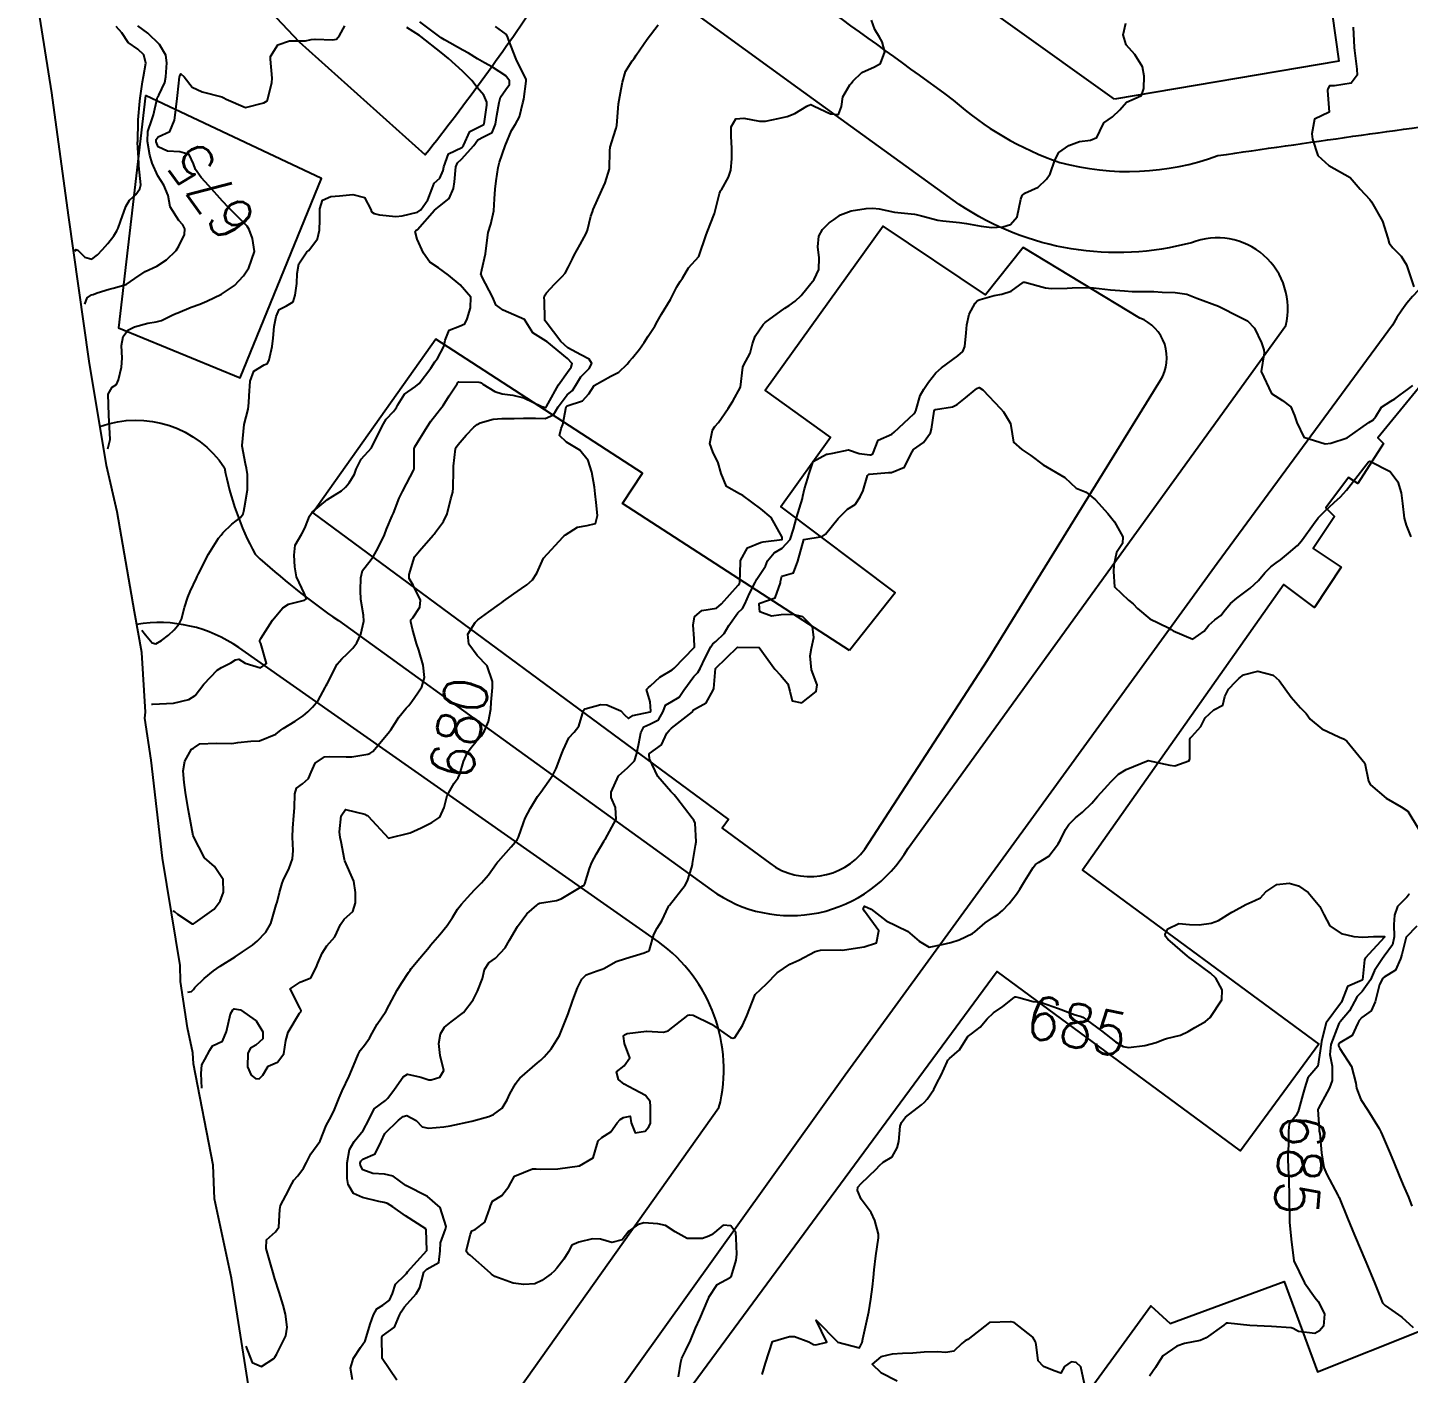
# Model space of a CAD drawing. Header units: metres. Extents: x 292545 to 299085, y 7450245 to 7463078.
# Drawn here: x 295937.5 to 296064.9, y 7456182.6 to 7456306.8 of the extents above; entities that cross this region are included whole.
import ezdxf
from ezdxf.enums import TextEntityAlignment as Align

# ---------------------------------------------------------------- set-up
doc = ezdxf.new("R2010")
doc.units = ezdxf.units.M
for name, color, linetype in [('Area', 45, 'Continuous'), ('Cotas', 45, 'Continuous'), ('Curvas de Nivel 1m', 11, 'Continuous'), ('Curvas de Nivel 5m', 15, 'Continuous'), ('Edificações', 30, 'Continuous'), ('Vias Primárias', 230, 'Continuous')]:
    doc.layers.add(name, color=color, linetype=linetype)
doc.styles.add('Style-STANDARD', font='STANDARD.shx')

msp = doc.modelspace()

# ---------------------------------------------------------------- linework, layer by layer
at = {"layer": 'Area'}
msp.add_polyline3d([(295959.42, 7456171.68, 688.12), (295956.31, 7456191.38, 687.31), (295954.77, 7456198.7, 684.44), (295954.63, 7456201.81, 683.62), (295952.83, 7456211.16, 681.94), (295952.75, 7456212.17, 680.17), (295952.25, 7456214.46, 680.03), (295951.63, 7456218.75, 684.61), (295951.58, 7456220.22, 684.76), (295949.95, 7456230.14, 685.04), (295948.9, 7456239.16, 681.64), (295948.33, 7456243.03, 681.45), (295948.38, 7456243.6, 681.27), (295948.04, 7456249.09, 676.32), (295947.36, 7456252.86, 675.98), (295945.77, 7456262.07, 675.41), (295944.79, 7456266.35, 675.21), (295943.19, 7456275.98, 675.19), (295941.28, 7456289.44, 672.71), (295939.74, 7456300.73, 672.51), (295937.51, 7456314.91, 675.14)], dxfattribs=at)
at = {"layer": 'Curvas de Nivel 1m', "flags": 128}
for points, elevation in [([(295941.89, 7456286.09), (295941.96, 7456286.27), (295942.15, 7456286.21), (295942.8, 7456285.58), (295943.44, 7456285.4), (295943.95, 7456285.79), (295944.43, 7456286.28), (295944.9, 7456286.83), (295945.46, 7456287.53), (295945.75, 7456287.99), (295945.87, 7456288.26), (295946.09, 7456288.87), (295946.57, 7456290.25), (295946.92, 7456290.83), (295947.51, 7456291.35), (295947.88, 7456291.87), (295947.95, 7456292.24), (295947.78, 7456294), (295947.76, 7456294.24), (295947.66, 7456296.14), (295947.67, 7456296.24), (295947.71, 7456298.12), (295947.72, 7456298.24), (295947.88, 7456299.97), (295947.9, 7456300.24), (295948.12, 7456301.75), (295948.22, 7456302.23), (295948.41, 7456303.47), (295948.24, 7456304.23), (295947.67, 7456304.77), (295946.8, 7456305.38), (295946.22, 7456306.26), (295945.69, 7456306.84)], 673), ([(295942.8, 7456281.25), (295943.01, 7456281.83), (295943.4, 7456282.09), (295943.55, 7456282.14), (295943.94, 7456282.28), (295945.05, 7456282.63), (295945.41, 7456282.71), (295946.61, 7456283.06), (295947.42, 7456283.59), (295948.37, 7456284.24), (295949.43, 7456284.75), (295950.33, 7456285.32), (295951.21, 7456286.2), (295951.31, 7456286.34), (295951.45, 7456286.6), (295951.99, 7456287.66), (295952.03, 7456288.19), (295951.84, 7456288.55), (295951.48, 7456288.95), (295950.67, 7456290.21), (295950.47, 7456291.25), (295950.09, 7456292.21), (295949.53, 7456293.07), (295948.99, 7456294.23), (295948.8, 7456294.98), (295948.58, 7456296.23), (295948.62, 7456297.18), (295948.98, 7456298.23), (295949.13, 7456298.69), (295949.48, 7456300.22), (295949.51, 7456300.32), (295949.62, 7456300.52), (295950.17, 7456301.68), (295950.27, 7456302.21), (295950.37, 7456303.5), (295950.28, 7456304.21), (295949.67, 7456305.2), (295948.62, 7456306.23), (295947.69, 7456306.9)], 674), ([(295948.05, 7456251.15), (295948.4, 7456250.73), (295949.02, 7456249.99), (295949.34, 7456249.9), (295949.87, 7456250.21), (295950.52, 7456250.71), (295951.03, 7456251.18), (295951.5, 7456251.73), (295951.72, 7456252.19), (295951.98, 7456253.26), (295952.29, 7456254.19), (295952.52, 7456254.74), (295953.09, 7456255.96), (295953.16, 7456256.11), (295953.19, 7456256.18), (295953.28, 7456256.36), (295954.2, 7456258.16), (295955.14, 7456259.65), (295955.36, 7456259.93), (295955.54, 7456260.15), (295956.34, 7456260.95), (295957.15, 7456261.55), (295957.41, 7456261.88), (295957.47, 7456262.13), (295957.53, 7456262.49), (295957.79, 7456264.12), (295957.81, 7456265.51), (295957.71, 7456266.12), (295957.62, 7456266.52), (295957.31, 7456268.13), (295957.31, 7456268.2), (295957.5, 7456270.13), (295957.85, 7456271.55), (295957.92, 7456272.12), (295957.95, 7456272.78), (295958.06, 7456274.12), (295958.37, 7456275.07), (295959.33, 7456275.63), (295959.65, 7456275.77), (295959.81, 7456276.1), (295960.09, 7456277.34), (295960.18, 7456278.09), (295960.27, 7456279.18), (295960.44, 7456280.09), (295960.73, 7456280.74), (295961.39, 7456281.07), (295962.01, 7456281.46), (295962.21, 7456282.07), (295962.34, 7456283.15), (295962.39, 7456284.07), (295962.53, 7456284.97), (295963.29, 7456286.06), (295963.37, 7456286.14), (295963.45, 7456286.2), (295964.26, 7456287.25), (295964.44, 7456288.05), (295964.46, 7456289.02), (295964.46, 7456290.04), (295964.71, 7456290.83), (295965.5, 7456291.18), (295966.29, 7456291.24), (295967.51, 7456291.34), (295968.59, 7456291.08), (295969.17, 7456289.98), (295969.25, 7456289.75), (295969.49, 7456289.59), (295969.98, 7456289.49), (295971.49, 7456289.31), (295972.06, 7456289.38), (295973.49, 7456289.71), (295973.8, 7456289.94), (295974.45, 7456290.87), (295974.83, 7456291.92), (295975.03, 7456292.41), (295975.53, 7456292.87), (295975.86, 7456293.58), (295975.91, 7456293.91), (295976.36, 7456295.1), (295977.56, 7456295.69), (295977.74, 7456295.89), (295978.31, 7456297.16), (295979.59, 7456297.81), (295979.62, 7456297.83), (295979.64, 7456297.86), (295979.87, 7456299.6), (295979.87, 7456299.86), (295979.62, 7456300.51), (295978.99, 7456301.24), (295978.5, 7456301.88), (295977.65, 7456302.74), (295976.34, 7456303.9), (295975.67, 7456304.47), (295973.8, 7456305.93), (295973.68, 7456306.01), (295972.49, 7456306.75)], 676), ([(295948.95, 7456244.32), (295949.05, 7456244.32), (295950.96, 7456244.44), (295952.4, 7456244.75), (295952.96, 7456245.14), (295953.77, 7456246.17), (295954.99, 7456247.46), (295955.41, 7456247.72), (295956.26, 7456248.14), (295956.7, 7456248.43), (295957, 7456248.47), (295957.57, 7456248.12), (295958.99, 7456247.69), (295959.54, 7456248.1), (295959.02, 7456249.94), (295958.93, 7456250.11), (295958.93, 7456250.21), (295959.03, 7456250.38), (295960.12, 7456252.09), (295961.05, 7456253.22), (295961.58, 7456253.55), (295963.06, 7456253.94), (295963.25, 7456254.06), (295963.07, 7456254.52), (295962.33, 7456256.07), (295962.18, 7456256.99), (295962.1, 7456258.07), (295962.19, 7456259), (295962.82, 7456260.06), (295962.95, 7456260.25), (295963.14, 7456260.72), (295963.52, 7456261.69), (295963.76, 7456262.05), (295965.17, 7456263.22), (295965.68, 7456263.52), (295966.47, 7456264.02), (295966.84, 7456264.36), (295967.19, 7456264.75), (295967.66, 7456265.55), (295967.84, 7456266), (295968.28, 7456266.94), (295969.23, 7456267.99), (295970.23, 7456269.98), (295970.59, 7456270.64), (295971.27, 7456271.34), (295971.55, 7456271.69), (295971.68, 7456271.96), (295972.3, 7456272.94), (295973.3, 7456273.63), (295973.64, 7456273.93), (295974.73, 7456275.34), (295975.09, 7456275.91), (295975.18, 7456276.05), (295975.33, 7456276.23), (295975.92, 7456277.33), (295976.05, 7456277.9), (295976.42, 7456278.84), (295977.37, 7456279.22), (295977.85, 7456279.41), (295978.07, 7456279.88), (295978.36, 7456280.91), (295978.4, 7456281.88), (295977.41, 7456283.03), (295976.34, 7456283.9), (295975.43, 7456284.58), (295974.63, 7456285.12), (295974.05, 7456285.93), (295973.46, 7456287.24), (295973.27, 7456287.94), (295973.37, 7456288.05), (295973.47, 7456288.14), (295975.06, 7456289.92), (295975.5, 7456290.29), (295976.42, 7456290.99), (295976.8, 7456291.9), (295976.89, 7456292.52), (295977.02, 7456293.9), (295977.16, 7456294.28), (295977.55, 7456294.62), (295978.67, 7456295.87), (295979.05, 7456296.39), (295979.57, 7456296.66), (295980.37, 7456297.06), (295980.68, 7456297.85), (295980.81, 7456298.64), (295981.03, 7456299.85), (295981.13, 7456300.34), (295981.62, 7456301.03), (295981.97, 7456301.5), (295981.97, 7456301.84), (295981.64, 7456302.31), (295980.41, 7456303.09), (295979.66, 7456303.49), (295979.03, 7456303.87), (295978.19, 7456304.4), (295977.67, 7456304.68), (295975.97, 7456305.61), (295975.68, 7456305.82), (295975.56, 7456305.91), (295973.7, 7456307.29)], 677), ([(295950.9, 7456225.3), (295950.95, 7456225.28), (295951.06, 7456225.19), (295951.33, 7456224.96), (295952.71, 7456224.06), (295952.83, 7456224.06), (295953.01, 7456224.18), (295954.73, 7456225.41), (295955.29, 7456226.15), (295955.6, 7456227), (295955.55, 7456228.15), (295954.77, 7456229.35), (295953.84, 7456230.17), (295952.8, 7456232.18), (295952.43, 7456234.18), (295952.34, 7456234.69), (295952.08, 7456236.19), (295951.95, 7456237.1), (295951.87, 7456238.19), (295952.01, 7456239.06), (295952.62, 7456240.18), (295952.81, 7456240.27), (295952.9, 7456240.32), (295953.39, 7456240.66), (295954.91, 7456240.74), (295956.35, 7456240.69), (295956.91, 7456240.8), (295958.11, 7456240.92), (295958.91, 7456240.96), (295960.41, 7456241.58), (295960.92, 7456241.97), (295960.99, 7456242.02), (295961.09, 7456242.08), (295962.21, 7456242.78), (295962.93, 7456243.25), (295963.37, 7456243.63), (295963.8, 7456244.05), (295964.32, 7456244.68), (295964.97, 7456245.87), (295965.02, 7456245.99), (295965.05, 7456246.04), (295965.14, 7456246.2), (295966.08, 7456248.02), (295966.5, 7456248.52), (295967.01, 7456248.97), (295967.52, 7456249.5), (295967.89, 7456250), (295968.25, 7456250.78), (295968.54, 7456252), (295968.51, 7456252.53), (295968.27, 7456254), (295968.24, 7456254.83), (295968.26, 7456256), (295968.42, 7456256.68), (295969.11, 7456257.57), (295969.43, 7456257.99), (295969.83, 7456258.69), (295970.43, 7456259.97), (295970.64, 7456260.47), (295971.16, 7456261.71), (295971.23, 7456261.89), (295971.26, 7456261.96), (295971.8, 7456263.33), (295972.09, 7456263.95), (295972.48, 7456264.67), (295973.16, 7456265.94), (295973.17, 7456265.98), (295973.17, 7456267.94), (295973.19, 7456267.99), (295973.23, 7456268.06), (295974.38, 7456269.92), (295974.73, 7456270.45), (295975.27, 7456271.15), (295975.61, 7456271.57), (295975.84, 7456271.9), (295976.41, 7456272.78), (295977.13, 7456273.89), (295977.2, 7456274), (295977.3, 7456274.07), (295979.15, 7456274.03), (295979.3, 7456274.01), (295979.4, 7456273.97), (295979.52, 7456273.87), (295980.61, 7456273.17), (295981.29, 7456272.97), (295982.27, 7456272.85), (295983.29, 7456272.6), (295984.96, 7456271.8), (295985.28, 7456271.71), (295985.35, 7456271.73), (295985.4, 7456271.8), (295985.55, 7456272.06), (295986.48, 7456273.78), (295987.31, 7456274.97), (295987.66, 7456275.42), (295987.74, 7456275.77), (295987.33, 7456276.21), (295985.42, 7456277.79), (295985.35, 7456277.83), (295984.14, 7456278.59), (295983.37, 7456279.82), (295981.38, 7456280.68), (295980.71, 7456281.18), (295980.43, 7456281.85), (295979.42, 7456283.8), (295979.38, 7456283.87), (295979.34, 7456283.96), (295979.43, 7456284.39), (295979.76, 7456285.87), (295979.93, 7456287.4), (295980.01, 7456287.86), (295980.24, 7456288.62), (295980.53, 7456289.85), (295980.59, 7456290.94), (295980.64, 7456291.85), (295980.74, 7456292.63), (295980.94, 7456293.85), (295981.06, 7456294.33), (295981.56, 7456295.84), (295982.16, 7456297.25), (295982.52, 7456297.83), (295982.9, 7456298.52), (295983.21, 7456299.82), (295983.28, 7456300.16), (295983.52, 7456301.82), (295983.5, 7456301.96), (295982.6, 7456303.83), (295981.87, 7456305.65), (295981.81, 7456305.84), (295981.69, 7456306.11), (295980.69, 7456306.85)], 678), ([(295952.31, 7456217.76), (295952.64, 7456217.83), (295952.81, 7456218.01), (295952.95, 7456218.18), (295953.79, 7456219.03), (295954.66, 7456219.73), (295955.28, 7456220.15), (295956.67, 7456221.03), (295957.33, 7456221.47), (295958.25, 7456222.11), (295958.5, 7456222.3), (295958.69, 7456222.47), (295959.49, 7456223.31), (295959.94, 7456224.09), (295960.46, 7456225.81), (295960.53, 7456226.08), (295960.74, 7456226.96), (295961, 7456227.83), (295961.1, 7456228.08), (295961.63, 7456229.21), (295961.94, 7456230.07), (295962.02, 7456230.84), (295961.96, 7456232.07), (295961.98, 7456232.9), (295962.07, 7456234.07), (295962.14, 7456234.77), (295962.17, 7456236.07), (295962.33, 7456236.59), (295962.86, 7456236.98), (295963.43, 7456237.49), (295963.68, 7456238.05), (295964.03, 7456238.9), (295964.89, 7456239.46), (295965.41, 7456239.52), (295966.89, 7456239.47), (295967.43, 7456239.47), (295968.9, 7456239.72), (295969.1, 7456239.78), (295969.35, 7456239.98), (295970.92, 7456241.83), (295970.98, 7456241.9), (295971.01, 7456241.96), (295971.76, 7456243.13), (295972.43, 7456243.95), (295972.67, 7456244.22), (295972.95, 7456244.59), (295973.52, 7456245.38), (295973.89, 7456245.93), (295974.13, 7456246.78), (295974.02, 7456247.93), (295973.61, 7456249.33), (295973.4, 7456249.94), (295973.03, 7456251.26), (295972.87, 7456251.94), (295972.88, 7456252.11), (295973.05, 7456252.3), (295973.71, 7456253.28), (295973.75, 7456253.93), (295973.08, 7456255.32), (295972.71, 7456255.94), (295972.73, 7456256.31), (295973.11, 7456257.63), (295973.22, 7456257.94), (295973.68, 7456258.49), (295974.94, 7456259.92), (295975.02, 7456260.03), (295975.14, 7456260.2), (295975.88, 7456261.18), (295976.21, 7456261.9), (295976.57, 7456263.29), (295976.73, 7456263.89), (295976.78, 7456264.3), (295976.81, 7456265.89), (295976.82, 7456266.28), (295977, 7456267.89), (295977.07, 7456268.06), (295977.24, 7456268.28), (295977.99, 7456269.14), (295978.68, 7456269.88), (295978.99, 7456270.14), (295979.26, 7456270.29), (295980.48, 7456270.63), (295981.27, 7456270.69), (295982.4, 7456270.69), (295983.27, 7456270.71), (295984.36, 7456270.71), (295985.27, 7456270.69), (295986.02, 7456271.04), (295986.46, 7456271.78), (295987.29, 7456272.87), (295987.79, 7456273.28), (295988.09, 7456273.76), (295988.54, 7456274.52), (295989.32, 7456275.31), (295989.56, 7456275.75), (295989.33, 7456276.17), (295988.55, 7456276.55), (295987.34, 7456277.21), (295986.72, 7456277.78), (295985.37, 7456279.57), (295985.27, 7456279.69), (295985.23, 7456279.79), (295985.2, 7456281.6), (295985.17, 7456281.79), (295985.2, 7456281.99), (295985.4, 7456282.29), (295986.12, 7456283.07), (295986.84, 7456283.78), (295987.1, 7456284.1), (295987.43, 7456284.69), (295987.78, 7456285.43), (295987.94, 7456285.77), (295988.48, 7456286.74), (295989.05, 7456287.75), (295989.17, 7456288.06), (295989.49, 7456289.34), (295989.62, 7456289.75), (295989.7, 7456289.96), (295990.5, 7456291.74), (295990.81, 7456292.44), (295991.19, 7456293.73), (295991.23, 7456295.39), (295991.25, 7456295.72), (295991.57, 7456296.72), (295991.82, 7456297.47), (295991.87, 7456297.72), (295992, 7456299.32), (295992.02, 7456299.72), (295992.26, 7456301.08), (295992.41, 7456301.71), (295992.66, 7456302.7), (295993.28, 7456303.7), (295993.46, 7456303.91), (295993.67, 7456304.2), (295994.66, 7456305.69), (295995.7, 7456307.02)], 679), ([(295957.65, 7456185.09), (295958.23, 7456183.61), (295959.08, 7456183.24), (295960.23, 7456183.98), (295960.33, 7456184.09), (295960.49, 7456184.34), (295961.34, 7456186.07), (295961.47, 7456186.87), (295961.31, 7456188.07), (295961.1, 7456188.89), (295960.72, 7456190.08), (295960.32, 7456191.3), (295960.12, 7456192.09), (295960.03, 7456192.4), (295959.51, 7456194.1), (295959.55, 7456194.91), (295960.37, 7456195.65), (295960.7, 7456196.09), (295960.77, 7456197.71), (295960.84, 7456198.08), (295961.33, 7456198.99), (295961.88, 7456200.07), (295962.07, 7456200.42), (295962.43, 7456200.81), (295962.97, 7456201.53), (295963.23, 7456202.05), (295963.65, 7456202.86), (295964.47, 7456203.97), (295964.5, 7456204.01), (295964.51, 7456204.04), (295965.06, 7456205.46), (295965.36, 7456206.03), (295965.77, 7456206.77), (295966.27, 7456208.02), (295966.53, 7456208.66), (295967.17, 7456210), (295967.59, 7456210.96), (295968, 7456212), (295968.19, 7456212.37), (295968.58, 7456212.88), (295969.05, 7456213.52), (295969.31, 7456213.98), (295969.76, 7456214.82), (295970.55, 7456215.97), (295970.57, 7456216.01), (295970.61, 7456216.09), (295971.61, 7456217.96), (295972, 7456218.59), (295972.66, 7456219.58), (295972.8, 7456219.8), (295972.91, 7456219.94), (295973.71, 7456220.89), (295974.55, 7456221.92), (295974.61, 7456222), (295974.69, 7456222.09), (295975.53, 7456223.08), (295976.22, 7456223.9), (295976.72, 7456224.66), (295977.18, 7456225.43), (295977.53, 7456225.88), (295978.11, 7456226.51), (295978.75, 7456227.21), (295979.07, 7456227.55), (295979.39, 7456227.86), (295980.03, 7456228.59), (295980.78, 7456229.62), (295980.88, 7456229.75), (295980.96, 7456229.85), (295982.14, 7456231.18), (295982.67, 7456231.82), (295982.81, 7456232.06), (295983.25, 7456233.38), (295983.42, 7456233.81), (295983.91, 7456234.74), (295984.55, 7456235.8), (295984.67, 7456235.98), (295984.86, 7456236.22), (295985.97, 7456237.78), (295986.27, 7456238.39), (295986.81, 7456239.77), (295986.91, 7456240.08), (295987.44, 7456241.24), (295987.93, 7456241.76), (295988.38, 7456242.31), (295988.8, 7456243.75), (295988.86, 7456243.84), (295988.95, 7456243.9), (295990.4, 7456244.29), (295990.95, 7456244.26), (295992.25, 7456243.71), (295992.59, 7456243.36), (295992.94, 7456243.01), (295993.36, 7456243.28), (295994.94, 7456243.62), (295994.99, 7456243.64), (295995, 7456243.68), (295994.96, 7456244.54), (295994.61, 7456245.68), (295994.79, 7456245.87), (295994.98, 7456246.02), (295995.85, 7456246.81), (295996.99, 7456247.49), (295997.18, 7456247.66), (295999.01, 7456249.56), (295999.04, 7456249.6), (295999.05, 7456249.63), (295999.02, 7456250.4), (295998.92, 7456251.63), (295999.05, 7456252.4), (295999.72, 7456252.96), (296001.06, 7456253.18), (296001.54, 7456253.6), (296003.08, 7456255.31), (296003.19, 7456255.47), (296003.23, 7456255.58), (296003.29, 7456257.4), (296003.3, 7456257.58), (296003.94, 7456258.75), (296005.13, 7456259.25), (296005.39, 7456259.3), (296007.13, 7456259.53), (296007.14, 7456259.75), (296006.11, 7456261.55), (296005.17, 7456262.36), (296003.51, 7456263.58), (296003.18, 7456263.75), (296001.99, 7456264.4), (296001.51, 7456265.61), (296001.22, 7456266.6), (296000.72, 7456267.62), (296000.47, 7456268.39), (296000.7, 7456269.62), (296000.93, 7456269.94), (296001.26, 7456270.33), (296002.16, 7456271.6), (296002.59, 7456272.29), (296003.3, 7456273.58), (296003.49, 7456275.41), (296003.55, 7456275.58), (296004.19, 7456276.73), (296004.39, 7456277.57), (296004.64, 7456278.29), (296005.37, 7456279.36), (296005.57, 7456279.56), (296007.39, 7456280.86), (296007.79, 7456281.12), (296008.34, 7456281.52), (296008.88, 7456282.03), (296009.41, 7456282.67), (296009.78, 7456283.14), (296010.08, 7456283.5), (296010.51, 7456284.42), (296010.54, 7456285.5), (296010.42, 7456286.54), (296010.51, 7456287.5), (296010.84, 7456288.13), (296011.48, 7456288.74), (296011.92, 7456289.05), (296012.52, 7456289.47), (296013.5, 7456289.84), (296014.88, 7456290.06), (296015.5, 7456290.09), (296016.09, 7456290.02), (296017.5, 7456289.71), (296019.35, 7456289.54), (296019.49, 7456289.51), (296019.97, 7456289.39), (296021.49, 7456288.98), (296021.94, 7456288.91), (296023.48, 7456288.77), (296024.15, 7456288.67), (296025.48, 7456288.43), (296026.47, 7456288.32), (296027.48, 7456288.37), (296028.19, 7456288.58), (296028.8, 7456289.28), (296029.15, 7456290.91), (296029.26, 7456291.27), (296029.52, 7456291.49), (296030.75, 7456292.03), (296031.53, 7456292.76), (296031.85, 7456293.25), (296032.28, 7456294.52), (296032.64, 7456295.23), (296033.57, 7456295.89), (296034.55, 7456296.23), (296035.57, 7456296.38), (296036.16, 7456296.62), (296036.44, 7456297.19), (296036.82, 7456297.96), (296037.6, 7456298.52), (296038.28, 7456299.17), (296038.9, 7456299.87), (296039.62, 7456300.17), (296040.28, 7456300.49), (296040.51, 7456301.14), (296040.53, 7456302.26), (296040.38, 7456303.14), (296039.67, 7456304.26), (296038.87, 7456305.16), (296038.6, 7456306.07), (296038.85, 7456307.16)], 681), ([(296059.81, 7456306.8), (296059.9, 7456304.91), (296059.93, 7456304.65), (296060.15, 7456302.91), (296060.19, 7456302.36), (296059.64, 7456301.62), (296058.09, 7456301.39), (296057.64, 7456301.37), (296057.47, 7456301.11), (296057.44, 7456300.94), (296057.6, 7456298.94), (296056.25, 7456298.3), (296056.01, 7456296.96), (296056.06, 7456296.47), (296056.56, 7456294.95), (296057.55, 7456294.02), (296059.53, 7456292.92), (296060.47, 7456291.85), (296061.34, 7456290.89), (296061.51, 7456290.67), (296062.51, 7456288.88), (296063, 7456287.34), (296063.14, 7456286.87), (296063.46, 7456286.43), (296064.24, 7456285.65), (296064.74, 7456284.85), (296065.41, 7456282.85)], 681), ([(295967.5, 7456182), (295967.29, 7456183.07), (295967.59, 7456184), (295968.24, 7456184.99), (295968.65, 7456185.59), (295968.78, 7456185.98), (295969.12, 7456187.14), (295969.43, 7456187.98), (295969.73, 7456188.54), (295970.29, 7456188.88), (295970.9, 7456189.36), (295971.18, 7456189.96), (295971.47, 7456190.81), (295972.33, 7456191.66), (295972.47, 7456191.81), (295972.57, 7456191.95), (295974.35, 7456193.92), (295974.29, 7456195.84), (295974.24, 7456195.92), (295972.39, 7456197.14), (295971.22, 7456197.96), (295970.71, 7456198.27), (295970.41, 7456198.36), (295969.93, 7456198.45), (295968.41, 7456198.81), (295967.59, 7456199.18), (295967.09, 7456200.01), (295967, 7456200.58), (295966.99, 7456202.01), (295967.21, 7456203.26), (295967.64, 7456204), (295968.48, 7456205.01), (295969, 7456205.98), (295969.49, 7456207), (295970.52, 7456207.78), (295970.64, 7456207.85), (295970.76, 7456207.97), (295971.37, 7456208.8), (295972.16, 7456209.95), (295972.55, 7456210.2), (295973.8, 7456209.93), (295974.54, 7456209.69), (295974.76, 7456209.69), (295975.56, 7456209.91), (295975.92, 7456210.54), (295975.59, 7456211.91), (295975.45, 7456213.04), (295975.61, 7456213.91), (295975.98, 7456214.53), (295976.6, 7456215.03), (295977.74, 7456215.88), (295978.62, 7456217.07), (295978.89, 7456217.61), (295979.03, 7456217.87), (295979.49, 7456219.02), (295979.68, 7456219.86), (295980.06, 7456220.47), (295980.67, 7456220.91), (295981.58, 7456221.84), (295981.96, 7456222.56), (295982.71, 7456223.82), (295983.56, 7456224.98), (295984.48, 7456225.8), (295984.62, 7456225.92), (295984.73, 7456225.98), (295986.3, 7456226.23), (295986.74, 7456226.38), (295988.28, 7456227.29), (295988.75, 7456227.56), (295988.86, 7456227.64), (295988.91, 7456227.75), (295989.36, 7456229.16), (295989.58, 7456229.74), (295990, 7456230.53), (295990.72, 7456231.73), (295990.75, 7456231.78), (295990.8, 7456231.86), (295991.82, 7456233.72), (295991.76, 7456234.8), (295991.36, 7456235.72), (295991.35, 7456236.21), (295992.04, 7456237.71), (295992.88, 7456238.49), (295993.49, 7456239.09), (295993.68, 7456239.69), (295993.89, 7456240.71), (295994.1, 7456241.69), (295994.36, 7456242.25), (295994.93, 7456242.49), (295995.73, 7456242.88), (295996.14, 7456243.67), (295996.37, 7456244.25), (295996.96, 7456244.58), (295997.63, 7456244.98), (295998.05, 7456245.64), (295998.99, 7456246.9), (295999.35, 7456247.26), (295999.56, 7456247.62), (296000.02, 7456248.6), (296000.56, 7456249.61), (296000.73, 7456249.9), (296001.02, 7456250.12), (296001.79, 7456250.84), (296002.2, 7456251.59), (296003.05, 7456252.75), (296003.48, 7456253.15), (296003.7, 7456253.57), (296004.12, 7456254.53), (296004.65, 7456255.56), (296004.79, 7456255.86), (296005.09, 7456256.34), (296005.58, 7456257.08), (296005.79, 7456257.55), (296006.39, 7456258.28), (296007.12, 7456258.73), (296007.88, 7456259.53), (296008.19, 7456260.48), (296008.45, 7456261.52), (296008.99, 7456263.32), (296009.03, 7456263.51), (296009.19, 7456264.19), (296009.51, 7456265.19), (296009.6, 7456265.51), (296010, 7456266.72), (296011.23, 7456267.4), (296011.31, 7456267.41), (296011.79, 7456267.48), (296013.24, 7456267.8), (296014.24, 7456267.45), (296015.23, 7456267.34), (296015.32, 7456267.35), (296015.48, 7456267.44), (296016, 7456268.68), (296017.25, 7456269.24), (296017.47, 7456269.42), (296019.27, 7456271.12), (296019.4, 7456271.26), (296019.45, 7456271.39), (296019.87, 7456272.81), (296020.21, 7456273.38), (296020.64, 7456274.05), (296021.32, 7456274.89), (296021.83, 7456275.36), (296023.33, 7456276.46), (296023.81, 7456276.87), (296023.98, 7456277.33), (296024.09, 7456278.6), (296024.16, 7456279.33), (296024.39, 7456280.32), (296024.95, 7456281.32), (296025.16, 7456281.56), (296025.4, 7456281.68), (296026.68, 7456282.03), (296027.41, 7456282.16), (296028.26, 7456282.43), (296029.39, 7456283.27), (296029.42, 7456283.28), (296029.51, 7456283.27), (296031.42, 7456282.74), (296031.98, 7456282.68), (296033.42, 7456282.72), (296033.89, 7456282.74), (296035.41, 7456282.78), (296035.86, 7456282.74), (296037.41, 7456282.57), (296038.71, 7456282.46), (296039.41, 7456282.41), (296040.16, 7456282.39), (296041.41, 7456282.39), (296042.18, 7456282.35), (296043.4, 7456282.31), (296044.47, 7456282.16), (296045.4, 7456281.78), (296047.39, 7456281.06), (296049.38, 7456280.03), (296050.05, 7456279.7), (296050.72, 7456279.02), (296051.35, 7456277.66), (296051.56, 7456277.01), (296051.6, 7456276.75), (296051.32, 7456275.01), (296052.29, 7456273), (296053.29, 7456272.36), (296054.07, 7456271.76), (296054.39, 7456270.97), (296054.62, 7456270.32), (296055.25, 7456268.97), (296057.24, 7456268.35), (296057.76, 7456268.42), (296059.25, 7456268.92), (296061.27, 7456270.32), (296061.62, 7456270.53), (296061.9, 7456270.88), (296062.43, 7456271.73), (296063.29, 7456272.28), (296063.66, 7456272.5), (296064.15, 7456272.86), (296064.81, 7456273.35), (296065.31, 7456273.73)], 682), ([(295971.58, 7456181.96), (295970.23, 7456183.97), (295970.2, 7456185.97), (295970.21, 7456186.01), (295970.25, 7456186.07), (295971.37, 7456186.85), (295971.82, 7456187.95), (295971.97, 7456188.27), (295972.29, 7456188.73), (295973.36, 7456189.93), (295973.71, 7456190.53), (295974.07, 7456191.92), (295974.34, 7456192.2), (295975.44, 7456192.81), (295975.57, 7456193.91), (295975.62, 7456194.65), (295976.08, 7456195.9), (295976.14, 7456196.14), (295975.59, 7456197.91), (295974.41, 7456198.9), (295972.42, 7456199.94), (295971.25, 7456200.78), (295970.43, 7456200.97), (295969.37, 7456201.04), (295968.44, 7456201.36), (295968.23, 7456201.78), (295968.21, 7456201.99), (295968.26, 7456202.18), (295968.45, 7456202.35), (295969.57, 7456202.86), (295970.13, 7456203.97), (295970.48, 7456204.72), (295971.72, 7456205.95), (295972.16, 7456206.28), (295972.5, 7456206.38), (295973.35, 7456205.93), (295973.9, 7456205.33), (295974.49, 7456205.21), (295975.92, 7456205.34), (295976.49, 7456205.42), (295978.49, 7456205.87), (295980.06, 7456206.29), (295980.5, 7456206.48), (295981.29, 7456207.07), (295981.77, 7456207.84), (295981.99, 7456208.37), (295982.54, 7456209.32), (295982.75, 7456209.62), (295982.94, 7456209.82), (295984.56, 7456211.24), (295984.86, 7456211.5), (295985.18, 7456211.79), (295985.82, 7456212.54), (295986.59, 7456213.78), (295987.39, 7456215.77), (295987.8, 7456216.93), (295988.09, 7456217.76), (295988.24, 7456218.15), (295988.65, 7456218.96), (295989.05, 7456219.35), (295990.05, 7456219.74), (295990.51, 7456219.88), (295990.67, 7456219.95), (295991.81, 7456220.58), (295992.67, 7456220.88), (295994.39, 7456221.39), (295994.68, 7456221.5), (295994.8, 7456221.56), (295994.89, 7456221.68), (295995.29, 7456223.08), (295995.61, 7456223.67), (295996.03, 7456224.35), (295996.63, 7456225.66), (295996.67, 7456225.72), (295996.73, 7456225.8), (295998.17, 7456227.64), (295998.38, 7456228.02), (295998.78, 7456229.28), (295998.85, 7456229.56), (295998.86, 7456229.63), (295999.13, 7456231.29), (295999.2, 7456231.63), (295999.1, 7456233.35), (295998.99, 7456233.63), (295998.83, 7456233.83), (295997.4, 7456235.65), (295997.17, 7456235.97), (295996.86, 7456236.27), (295995.65, 7456237.67), (295994.89, 7456239.29), (295994.86, 7456239.68), (295994.86, 7456239.71), (295994.89, 7456239.77), (295995.99, 7456240.59), (295996.5, 7456241.66), (295996.69, 7456241.9), (295996.93, 7456242.12), (295998.87, 7456243.63), (295998.89, 7456243.68), (295998.95, 7456243.82), (296000.12, 7456244.46), (296000.77, 7456245.61), (296000.81, 7456245.78), (296000.98, 7456247.61), (296003.01, 7456249.58), (296005.01, 7456249.56), (296006.46, 7456247.55), (296006.99, 7456247), (296007.66, 7456246.21), (296007.85, 7456245.53), (296008.06, 7456244.63), (296008.95, 7456244.46), (296009.53, 7456244.93), (296010.26, 7456245.5), (296010.35, 7456246.12), (296009.84, 7456247.5), (296009.72, 7456248.79), (296009.84, 7456249.5), (296010.05, 7456250.48), (296009.93, 7456251.5), (296009.05, 7456252.4), (296008.14, 7456252.61), (296007.05, 7456252.57), (296006.14, 7456252.46), (296005.06, 7456252.86), (296005, 7456253.56), (296005.01, 7456253.61), (296005.06, 7456253.66), (296006.48, 7456254.13), (296006.97, 7456255.54), (296006.98, 7456255.65), (296007.09, 7456256.13), (296008.18, 7456256.44), (296008.57, 7456257.52), (296009.13, 7456259.51), (296010.82, 7456259.81), (296011.14, 7456260.01), (296012.29, 7456261.47), (296013.17, 7456262.32), (296013.86, 7456262.76), (296014.34, 7456263.45), (296014.59, 7456264.05), (296015, 7456265.44), (296015.11, 7456265.54), (296015.2, 7456265.56), (296016.93, 7456265.7), (296017.21, 7456265.72), (296018.43, 7456266.19), (296019.01, 7456267.39), (296019.24, 7456267.84), (296020.16, 7456268.47), (296020.81, 7456269.37), (296020.92, 7456269.71), (296021.14, 7456271.37), (296021.18, 7456271.47), (296021.28, 7456271.52), (296022.85, 7456271.78), (296023.28, 7456271.98), (296024.04, 7456272.58), (296024.95, 7456273.32), (296025.14, 7456273.49), (296025.31, 7456273.55), (296025.63, 7456273.32), (296027.28, 7456271.6), (296027.55, 7456271.3), (296028.21, 7456270.23), (296028.35, 7456269.28), (296028.47, 7456268.5), (296029.24, 7456267.82), (296030.06, 7456267.26), (296031.21, 7456266.4), (296033.2, 7456265.23), (296034.24, 7456264.26), (296035.19, 7456263.88), (296036.04, 7456263.19), (296037.16, 7456261.92), (296037.78, 7456261.17), (296038.55, 7456259.76), (296038.53, 7456259.17), (296037.97, 7456258.33), (296037.72, 7456257.17), (296037.71, 7456256.56), (296037.79, 7456255.17), (296039.07, 7456253.93), (296039.51, 7456253.59), (296039.92, 7456253.15), (296041.05, 7456252.22), (296042.77, 7456251.38), (296043.03, 7456251.23), (296043.19, 7456251.11), (296045.03, 7456250.34), (296046.06, 7456251.07), (296046.49, 7456251.62), (296047.05, 7456252.1), (296047.59, 7456252.52), (296048.01, 7456253.05), (296048.49, 7456253.63), (296049.07, 7456254.12), (296050.31, 7456255.02), (296051.09, 7456255.75), (296051.66, 7456256.44), (296052.22, 7456257), (296052.72, 7456257.38), (296053.11, 7456257.66), (296053.85, 7456258.25), (296054.66, 7456258.97), (296054.9, 7456259.21), (296055.14, 7456259.51), (296056.16, 7456260.95), (296056.59, 7456261.52), (296057.17, 7456262.11), (296057.6, 7456262.52), (296058.05, 7456262.93), (296058.64, 7456263.47), (296059.19, 7456264.08), (296059.84, 7456264.91), (296061.22, 7456266.68), (296061.36, 7456266.75), (296063.21, 7456265.79), (296063.92, 7456264.86), (296064.24, 7456263.82), (296064.35, 7456262.86), (296064.53, 7456261.49), (296064.69, 7456260.85), (296065.14, 7456259.77)], 683), ([(295997.57, 7456182.28), (295997.79, 7456183.64), (295997.87, 7456184.01), (295998.24, 7456184.73), (295998.68, 7456185.63), (295999.14, 7456186.76), (295999.52, 7456187.62), (296000.3, 7456189.44), (296000.35, 7456189.57), (296000.36, 7456189.61), (296001.13, 7456190.79), (296002.32, 7456191.44), (296002.41, 7456191.5), (296002.45, 7456191.59), (296002.89, 7456193.04), (296002.94, 7456193.58), (296002.87, 7456195.08), (296002.84, 7456195.59), (296002.38, 7456196.2), (296001.7, 7456196.28), (296000.88, 7456195.6), (296000.6, 7456195.38), (296000.37, 7456195.25), (295999.79, 7456195.04), (295998.37, 7456195.05), (295997.26, 7456195.65), (295996.38, 7456196.23), (295995.65, 7456196.4), (295994.38, 7456196.47), (295993.78, 7456196.3), (295992.98, 7456195.7), (295992.36, 7456194.91), (295991.4, 7456194.68), (295990.37, 7456194.99), (295989.63, 7456195), (295988.36, 7456194.7), (295987.71, 7456194.41), (295987.39, 7456193.77), (295987, 7456193.12), (295986.33, 7456192.29), (295986.1, 7456192.01), (295985.83, 7456191.78), (295984.96, 7456191.15), (295984.31, 7456190.86), (295983.28, 7456190.79), (295982.31, 7456190.92), (295980.63, 7456191.54), (295980.32, 7456191.75), (295980.21, 7456191.85), (295978.35, 7456193.5), (295978.14, 7456193.66), (295977.99, 7456193.88), (295978.37, 7456195.44), (295978.51, 7456195.73), (295978.81, 7456195.87), (295979.69, 7456196.55), (295980.17, 7456197.85), (295980.21, 7456198.05), (295980.41, 7456198.47), (295981.27, 7456198.99), (295981.91, 7456199.84), (295982.09, 7456200.17), (295982.43, 7456200.78), (295984.08, 7456201.45), (295984.44, 7456201.45), (295984.79, 7456201.44), (295986.44, 7456201.45), (295988.44, 7456201.75), (295989.7, 7456202.49), (295990.07, 7456203.73), (295990.15, 7456204.06), (295990.48, 7456204.35), (295991.32, 7456204.89), (295991.91, 7456205.72), (295992.19, 7456206.02), (295992.5, 7456206.21), (295993.12, 7456206.33), (295993.2, 7456205.7), (295993.58, 7456204.79), (295994.49, 7456204.94), (295994.84, 7456205.33), (295994.98, 7456205.68), (295994.99, 7456207.2), (295994.95, 7456207.68), (295994.52, 7456208.22), (295993.46, 7456208.77), (295992.54, 7456209.26), (295992.04, 7456209.72), (295991.85, 7456210.42), (295992.56, 7456210.96), (295993.07, 7456211.7), (295992.58, 7456213.04), (295992.48, 7456213.71), (295992.53, 7456213.77), (295992.59, 7456213.84), (295992.84, 7456213.95), (295994.6, 7456214.17), (295996.18, 7456214.08), (295996.6, 7456214.19), (295998.47, 7456215.63), (295998.61, 7456215.67), (295998.92, 7456215.63), (296000.6, 7456214.8), (296002.36, 7456213.59), (296002.58, 7456213.51), (296002.76, 7456213.59), (296003.48, 7456214.69), (296003.88, 7456215.57), (296004.63, 7456217.56), (296005.68, 7456218.52), (296006.66, 7456219.54), (296007.84, 7456220.36), (296008.67, 7456220.72), (296010.17, 7456221.5), (296010.68, 7456221.65), (296012.49, 7456221.66), (296012.68, 7456221.65), (296012.89, 7456221.68), (296014.69, 7456221.95), (296015.82, 7456222.3), (296016.05, 7456223.43), (296014.73, 7456225.24), (296014.59, 7456225.44), (296014.74, 7456225.69), (296015.34, 7456225.43), (296016.72, 7456224.35), (296018.7, 7456223.4), (296019.77, 7456222.46), (296020.69, 7456221.91), (296021.89, 7456222.16), (296022.69, 7456222.36), (296023.45, 7456222.58), (296024.7, 7456223.17), (296024.9, 7456223.33), (296025.86, 7456224.17), (296026.72, 7456224.74), (296027.06, 7456224.96), (296027.46, 7456225.29), (296028.07, 7456225.95), (296028.75, 7456226.81), (296029.05, 7456227.28), (296029.52, 7456228.03), (296030.29, 7456229.26), (296030.5, 7456229.53), (296030.78, 7456229.73), (296031.73, 7456230.3), (296032.43, 7456231.23), (296032.59, 7456231.45), (296032.81, 7456231.81), (296033.28, 7456232.76), (296033.58, 7456233.22), (296034.2, 7456233.85), (296034.83, 7456234.36), (296035.7, 7456235.2), (296036.23, 7456235.81), (296036.86, 7456236.51), (296037.19, 7456236.85), (296037.46, 7456237.17), (296038.16, 7456237.89), (296038.88, 7456238.31), (296040.89, 7456239.13), (296042.89, 7456238.71), (296043.35, 7456238.64), (296044.65, 7456239.09), (296044.74, 7456239.25), (296044.73, 7456241.09), (296044.79, 7456241.22), (296044.92, 7456241.36), (296045.74, 7456242.27), (296046.17, 7456243.07), (296046.95, 7456243.81), (296047.78, 7456244.23), (296047.98, 7456245.05), (296048.31, 7456245.71), (296048.98, 7456246.41), (296049.3, 7456246.72), (296049.7, 7456247.03), (296051, 7456247.39), (296052.43, 7456247), (296052.99, 7456246.51), (296054.09, 7456244.98), (296054.95, 7456244.01), (296055.47, 7456243.48), (296055.85, 7456242.96), (296056.93, 7456242.07), (296058.54, 7456241.3), (296058.92, 7456241.15), (296059.22, 7456240.92), (296060.89, 7456238.9), (296061.22, 7456237.24), (296061.42, 7456236.89), (296062.85, 7456235.66), (296064.24, 7456234.86), (296064.84, 7456234.45), (296065.83, 7456232.84)], 684), ([(296064.95, 7456226.85), (296064.9, 7456226.7), (296064.75, 7456226.53), (296063.91, 7456225.68), (296063.63, 7456224.86), (296063.55, 7456224.02), (296063.59, 7456222.86), (296063.44, 7456222.12), (296062.68, 7456221.07), (296062.51, 7456220.87), (296061.78, 7456219.76), (296061.4, 7456218.89), (296060.64, 7456217.81), (296060.17, 7456217.37), (296059.93, 7456216.91), (296059.48, 7456216.05), (296058.6, 7456215.02), (296058.53, 7456214.92), (296058.47, 7456214.79), (296057.74, 7456212.93), (296057.65, 7456212.01), (296057.87, 7456210.93), (296057.86, 7456209.61), (296057.62, 7456208.93), (296056.57, 7456207), (296056.55, 7456206.95), (296056.66, 7456205.12), (296056.68, 7456204.95), (296056.72, 7456204.72), (296056.89, 7456202.94), (296057.11, 7456201.6), (296057.37, 7456200.94), (296058.41, 7456199.03), (296058.47, 7456198.92), (296058.52, 7456198.81), (296059.3, 7456196.91), (296059.93, 7456195.35), (296060.12, 7456194.9), (296060.36, 7456194.32), (296060.97, 7456192.89), (296061.44, 7456191.79), (296061.81, 7456190.89), (296062.31, 7456189.65), (296062.53, 7456189.1), (296062.75, 7456188.87), (296064.29, 7456187.77), (296065.34, 7456186.84)], 684), ([(296065.69, 7456223.86), (296064.7, 7456222.85), (296064.29, 7456221.25), (296064.19, 7456220.85), (296063.72, 7456219.8), (296062.66, 7456219.16), (296062.52, 7456219.01), (296062.44, 7456218.87), (296062.24, 7456218.47), (296061.83, 7456216.88), (296061.48, 7456216.03), (296060.61, 7456215.44), (296060.35, 7456215.16), (296060.24, 7456214.9), (296059.73, 7456213.77), (296058.58, 7456213.09), (296058.47, 7456212.92), (296058.46, 7456212.8), (296058.58, 7456212.56), (296059.65, 7456210.91), (296060.06, 7456209.38), (296060.13, 7456208.9), (296060.52, 7456207.87), (296061.16, 7456206.89), (296062.2, 7456205.18), (296062.35, 7456204.88), (296062.49, 7456204.6), (296063.23, 7456202.87), (296063.59, 7456202), (296064.06, 7456200.86), (296064.43, 7456199.96), (296064.9, 7456198.85), (296065.22, 7456198.02)], 683)]:
    msp.add_lwpolyline(points, dxfattribs=dict(at, elevation=elevation))
at = {"layer": 'Curvas de Nivel 5m', "flags": 128}
for points, elevation in [([(295944.91, 7456267.89), (295945.12, 7456268.75), (295945.02, 7456271), (295944.96, 7456272.93), (295945.3, 7456273.57), (295945.72, 7456273.84), (295945.89, 7456274.26), (295946.18, 7456275.41), (295946.24, 7456276.26), (295946.19, 7456277.42), (295946.32, 7456278.26), (295946.76, 7456278.85), (295947.36, 7456279.14), (295948.6, 7456279.47), (295949.37, 7456279.6), (295949.86, 7456279.72), (295950.84, 7456280.21), (295951.2, 7456280.38), (295951.38, 7456280.45), (295952.61, 7456280.96), (295953.39, 7456281.25), (295954.05, 7456281.51), (295955.4, 7456282.15), (295956.59, 7456282.96), (295957.42, 7456283.84), (295957.63, 7456284.13), (295957.91, 7456284.6), (295958.46, 7456286.11), (295958.27, 7456287.31), (295957.95, 7456288.12), (295957.78, 7456288.43), (295957.48, 7456288.72), (295956.06, 7456290.14), (295955.5, 7456290.75), (295954.22, 7456292.16), (295953.53, 7456292.93), (295953.01, 7456293.65), (295952.82, 7456294.18), (295952.41, 7456295.05), (295951.55, 7456295.3), (295950.42, 7456295.34), (295949.56, 7456295.75), (295949.36, 7456296.22), (295949.37, 7456296.42), (295949.57, 7456296.67), (295950.62, 7456297.17), (295951.08, 7456298.21), (295951.13, 7456298.67), (295951.31, 7456300.2), (295951.34, 7456300.48), (295951.54, 7456302.2), (295951.55, 7456302.28), (295951.64, 7456302.48), (295951.96, 7456302.2), (295952.69, 7456301.25), (295953.62, 7456300.84), (295955.42, 7456300.35), (295955.61, 7456300.28), (295955.82, 7456300.15), (295957.61, 7456299.39), (295959.31, 7456299.81), (295959.61, 7456299.99), (295959.65, 7456300.06), (295959.65, 7456300.1), (295960.06, 7456301.66), (295960.09, 7456302.1), (295959.91, 7456303.84), (295959.91, 7456304.1), (295960.61, 7456305.16), (295961.68, 7456305.52), (295963.14, 7456305.52), (295963.68, 7456305.64), (295964.04, 7456305.69), (295965.68, 7456305.61), (295966.01, 7456305.7), (295966.28, 7456306.02), (295966.78, 7456306.93)], 675), ([(295953.58, 7456208.92), (295953.52, 7456210.26), (295953.6, 7456211.05), (295953.87, 7456211.54), (295954.32, 7456212.41), (295954.57, 7456212.82), (295955.49, 7456213.24), (295955.85, 7456214.14), (295956.23, 7456215.76), (295956.46, 7456216.13), (295956.54, 7456216.21), (295956.61, 7456216.23), (295957.17, 7456216.12), (295958.6, 7456215.12), (295959.23, 7456214.1), (295959.23, 7456213.45), (295958.57, 7456212.87), (295958.09, 7456212.59), (295957.84, 7456212.12), (295957.81, 7456210.86), (295958.14, 7456210.11), (295958.54, 7456209.81), (295958.87, 7456209.77), (295959.23, 7456210.1), (295959.71, 7456210.94), (295960.56, 7456211.3), (295961.16, 7456212.08), (295961.35, 7456213.31), (295961.54, 7456214.08), (295962.61, 7456215.81), (295962.72, 7456215.95), (295962.75, 7456216.06), (295962.62, 7456216.32), (295961.73, 7456218.07), (295962.65, 7456218.67), (295963.63, 7456219.07), (295964.14, 7456220.05), (295964.28, 7456220.43), (295964.68, 7456221.36), (295965.13, 7456222.03), (295965.85, 7456222.87), (295966.39, 7456224.01), (295966.72, 7456224.49), (295967.51, 7456225.22), (295967.77, 7456226), (295967.78, 7456226.96), (295967.61, 7456228), (295966.78, 7456229.87), (295966.74, 7456230.01), (295966.43, 7456231.64), (295966.35, 7456232.02), (295966.29, 7456232.54), (295966.44, 7456234.02), (295966.84, 7456234.6), (295968.64, 7456234.19), (295968.83, 7456234.07), (295968.94, 7456233.99), (295970.8, 7456231.97), (295972.81, 7456232.45), (295973.82, 7456232.93), (295974.82, 7456233.42), (295975.53, 7456233.91), (295975.94, 7456234.79), (295976.22, 7456235.9), (295976.86, 7456237.04), (295977.23, 7456237.53), (295977.38, 7456237.88), (295977.73, 7456239.04), (295978.11, 7456239.88), (295978.43, 7456240.35), (295978.91, 7456240.88), (295979.38, 7456241.4), (295979.67, 7456241.86), (295980.05, 7456242.74), (295980.24, 7456243.86), (295980.29, 7456244.52), (295980.4, 7456245.86), (295980.4, 7456246.43), (295979.9, 7456247.86), (295979, 7456248.83), (295978.23, 7456249.88), (295978.13, 7456250.78), (295978.8, 7456251.87), (295978.92, 7456252), (295979.05, 7456252.11), (295980.06, 7456252.86), (295981.06, 7456253.57), (295981.22, 7456253.68), (295981.43, 7456253.84), (295982.38, 7456254.52), (295983.08, 7456255), (295983.57, 7456255.33), (295984.11, 7456255.81), (295984.49, 7456256.41), (295985.11, 7456257.8), (295986.92, 7456259.77), (295987.03, 7456259.87), (295987.14, 7456259.95), (295988.26, 7456260.65), (295989.15, 7456260.81), (295989.91, 7456260.99), (295990.1, 7456261.74), (295989.98, 7456262.94), (295989.88, 7456263.74), (295989.8, 7456264.35), (295989.56, 7456265.74), (295989.22, 7456266.82), (295988.47, 7456267.76), (295987.24, 7456268.52), (295986.6, 7456269.13), (295986.73, 7456269.78), (295986.89, 7456270.15), (295987.21, 7456271.77), (295987.28, 7456271.86), (295988.72, 7456272.33), (295989.29, 7456272.95), (295989.78, 7456273.74), (295991.31, 7456274.58), (295992.05, 7456274.97), (295992.84, 7456275.7), (295993.05, 7456275.98), (295993.33, 7456276.3), (295993.96, 7456277.08), (295994.39, 7456277.69), (295994.77, 7456278.27), (295995.37, 7456279.2), (295995.63, 7456279.68), (295996.01, 7456280.31), (295996.83, 7456281.66), (295997.01, 7456282.04), (295997.41, 7456282.85), (295997.73, 7456283.34), (295997.92, 7456283.65), (295998.49, 7456284.58), (295999.44, 7456285.63), (296000.11, 7456287.62), (296000.5, 7456288.6), (296000.9, 7456289.61), (296001.36, 7456291.45), (296001.41, 7456291.6), (296001.44, 7456291.68), (296001.52, 7456291.8), (296002.17, 7456292.96), (296002.4, 7456293.59), (296002.5, 7456294.65), (296002.5, 7456295.59), (296002.43, 7456296.73), (296002.42, 7456297.59), (296002.84, 7456298.34), (296003.6, 7456298.41), (296005.04, 7456298.12), (296005.59, 7456298.12), (296006.77, 7456298.37), (296007.6, 7456298.55), (296008.3, 7456298.82), (296009.42, 7456299.51), (296009.54, 7456299.58), (296009.61, 7456299.61), (296009.77, 7456299.67), (296010.08, 7456299.5), (296011.6, 7456298.8), (296012.34, 7456298.73), (296012.61, 7456299.47), (296012.73, 7456300.37), (296013.36, 7456301.46), (296013.48, 7456301.61), (296013.64, 7456301.8), (296014.49, 7456302.6), (296015.65, 7456303.12), (296016.2, 7456303.43), (296016.59, 7456304.51), (296016.35, 7456305.43), (296016.11, 7456305.86), (296015.69, 7456306.59), (296015.37, 7456307.44)], 680), ([(296005.29, 7456182.48), (296005.58, 7456183.55), (296006.25, 7456185.54), (296007.8, 7456185.99), (296008.26, 7456186), (296009.58, 7456185.5), (296010.03, 7456185.27), (296010.25, 7456185.24), (296011.25, 7456185.48), (296010.28, 7456187.49), (296012.25, 7456185.47), (296014.25, 7456184.95), (296014.51, 7456185.45), (296014.58, 7456185.77), (296014.95, 7456187.44), (296015.12, 7456188.26), (296015.3, 7456189.44), (296015.46, 7456190.58), (296015.55, 7456191.43), (296015.61, 7456192.15), (296015.78, 7456193.43), (296016.03, 7456195.09), (296016.01, 7456195.43), (296015.67, 7456196.71), (296015.33, 7456197.44), (296014.41, 7456198.67), (296014.07, 7456199.45), (296014.12, 7456199.76), (296014.43, 7456200.11), (296015.81, 7456201.43), (296016.1, 7456201.77), (296016.45, 7456202.08), (296017.29, 7456202.58), (296017.75, 7456203.41), (296017.88, 7456204), (296018.03, 7456205.4), (296018.15, 7456205.75), (296018.5, 7456206.22), (296019.99, 7456207.38), (296020.27, 7456207.62), (296020.52, 7456207.9), (296021.13, 7456208.77), (296021.41, 7456209.36), (296021.79, 7456210.12), (296022.35, 7456211.35), (296022.42, 7456211.49), (296022.57, 7456211.65), (296023.48, 7456212.44), (296024.03, 7456213.34), (296024.26, 7456213.66), (296024.59, 7456213.93), (296025.39, 7456214.53), (296026.03, 7456215.31), (296026.62, 7456215.87), (296027.49, 7456216.43), (296028.52, 7456217.28), (296028.6, 7456217.32), (296028.63, 7456217.33), (296028.69, 7456217.34), (296028.97, 7456217.27), (296030.28, 7456216.91), (296030.63, 7456216.88), (296031.07, 7456216.81), (296032.62, 7456216.27), (296034.16, 7456215.67), (296034.62, 7456215.55), (296034.87, 7456215.46), (296035.21, 7456215.2), (296036.6, 7456214.18), (296037.89, 7456213.17), (296038.58, 7456212.75), (296039.09, 7456212.65), (296040.58, 7456212.84), (296041.64, 7456213.12), (296042.31, 7456213.39), (296042.59, 7456213.49), (296043.88, 7456213.81), (296044.6, 7456214.13), (296045.2, 7456214.49), (296046.18, 7456215.07), (296046.62, 7456215.44), (296047.68, 7456217.05), (296047.71, 7456217.98), (296047.15, 7456219.06), (296046.66, 7456219.52), (296045.1, 7456220.66), (296044.68, 7456220.96), (296044.51, 7456221.09), (296042.7, 7456222.66), (296042.49, 7456222.9), (296042.45, 7456223.11), (296042.71, 7456223.6), (296043.73, 7456224.09), (296044.71, 7456224.02), (296045.61, 7456223.98), (296046.71, 7456224.14), (296047.4, 7456224.37), (296048.45, 7456225.04), (296048.62, 7456225.14), (296048.73, 7456225.19), (296049.92, 7456225.85), (296050.74, 7456226.21), (296051.27, 7456226.48), (296051.74, 7456227.01), (296052.76, 7456227.69), (296053.91, 7456227.83), (296054.76, 7456227.58), (296055.67, 7456226.96), (296056.73, 7456225.67), (296057.11, 7456224.94), (296057.67, 7456223.89), (296058.71, 7456223.18), (296059.87, 7456222.91), (296060.7, 7456222.83), (296061.69, 7456222.89), (296062.7, 7456222.91), (296062.72, 7456222.87), (296062.7, 7456222.83), (296060.91, 7456220.9), (296060.84, 7456220.74), (296060.67, 7456218.9), (296060.65, 7456218.88), (296059.28, 7456218.28), (296058.76, 7456216.92), (296058.72, 7456216.83), (296058.63, 7456216.72), (296057.32, 7456214.94), (296056.88, 7456213.24), (296056.85, 7456212.95), (296056.56, 7456210.95), (296055.63, 7456209.87), (296055.35, 7456208.96), (296055.17, 7456208.32), (296054.8, 7456206.97), (296054.74, 7456206.74), (296054.51, 7456206.35), (296053.91, 7456205.57), (296053.83, 7456204.98), (296053.84, 7456203.61), (296053.79, 7456202.98), (296053.78, 7456202.3), (296053.84, 7456200.98), (296053.86, 7456200.4), (296053.89, 7456198.98), (296053.9, 7456198.47), (296053.93, 7456196.98), (296053.94, 7456196.53), (296054.09, 7456194.97), (296054.34, 7456192.97), (296055.32, 7456190.96), (296056.31, 7456189.56), (296056.57, 7456189.21), (296056.74, 7456188.95), (296057.16, 7456188.07), (296057.06, 7456186.94), (296056.7, 7456186.51), (296056.27, 7456186.28), (296054.77, 7456186.46), (296054.27, 7456186.73), (296054.08, 7456186.78), (296052.27, 7456186.92), (296050.27, 7456187.02), (296048.28, 7456187.23), (296048.1, 7456187.22), (296047.88, 7456187.05), (296046.26, 7456185.87), (296045.69, 7456185.64), (296044.26, 7456185.34), (296043.54, 7456185.1), (296042.24, 7456184.2), (296041.82, 7456183.55), (296041.58, 7456183.13), (296041.03, 7456182.32)], 685), ([(296035.12, 7456181.2), (296034.82, 7456182.61), (296034.67, 7456183.21), (296034.24, 7456183.59), (296033.79, 7456183.66), (296033.17, 7456183.22), (296032.83, 7456182.62), (296032.23, 7456182.83), (296031.25, 7456183.24), (296030.74, 7456183.75), (296030.55, 7456185.26), (296030.5, 7456185.5), (296030.26, 7456185.92), (296028.52, 7456187.28), (296028.27, 7456187.35), (296028.2, 7456187.36), (296026.27, 7456187.3), (296024.26, 7456185.73), (296024.01, 7456185.58), (296023.69, 7456185.34), (296022.96, 7456184.63), (296022.24, 7456184.51), (296021.45, 7456184.57), (296020.24, 7456184.54), (296019.17, 7456184.47), (296018.24, 7456184.42), (296017.29, 7456184.36), (296016.24, 7456184.13), (296015.43, 7456183.43), (296016.22, 7456182.66), (296017.73, 7456181.89)], 685)]:
    msp.add_lwpolyline(points, dxfattribs=dict(at, elevation=elevation))
at = {"layer": 'Edificações'}
for points in [[(296037.8, 7456300.14), (296018.83, 7456313.74), (296029.07, 7456328.04), (296048.88, 7456315.03), (296054.36, 7456315.62), (296056.99, 7456314.39), (296058.5, 7456303.67)], [(295948.38, 7456300.5), (295945.9, 7456279.04), (295957.13, 7456274.45), (295964.64, 7456292.82)]]:
    msp.add_lwpolyline(points, close=True, dxfattribs=at)
msp.add_lwpolyline([(295984.88, 7456309.7, -0.021254), (295974.2, 7456295), (295962.59, 7456305.4), (295953.65, 7456314.92)], format="xyb", dxfattribs=at)
msp.add_lwpolyline([(296013.33, 7456249.28), (295992.41, 7456262.84), (295994.24, 7456265.66), (295975.19, 7456278.01), (295963.83, 7456261.99), (296002.18, 7456233.7), (296001.58, 7456232.89), (296005.98, 7456229.65, 0.412786), (296014.76, 7456230.95), (296026.08, 7456248.39), (296042.03, 7456274.22, 0.466803), (296040.13, 7456279.96), (296029.37, 7456286.45), (296025.9, 7456282.11), (296016.46, 7456288.44), (296005.57, 7456273.27), (296011.58, 7456268.95), (296007.01, 7456262.53), (296017.56, 7456254.59)], format="xyb", close=True, dxfattribs=at)
for points in [[(296069.03, 7456277.39), (296062.08, 7456268.91), (296062.62, 7456268.38), (296060.23, 7456264.69), (296059.37, 7456265.25), (296057.29, 7456262.44), (296058.09, 7456261.64), (296056.13, 7456258.68), (296058.7, 7456256.97), (296056.23, 7456253.26), (296053.42, 7456255.36), (296034.83, 7456229.01), (296056.64, 7456212.96), (296049.4, 7456203.13), (296026.95, 7456219.66), (295998.48, 7456181)], [(296109.5, 7456176.93), (296052.09, 7456154), (296041.32, 7456151.41), (296027.08, 7456162.14), (296029.45, 7456165.29), (296025.95, 7456167.93), (296041.13, 7456188.82), (296042.92, 7456187.19), (296053.45, 7456191.06), (296056.51, 7456182.75), (296113.9, 7456205.62)]]:
    msp.add_lwpolyline(points, dxfattribs=at)
at = {"layer": 'Vias Primárias'}
for points, elevation in [([(295997.56, 7456318.2, -0.00422), (296022.92, 7456300.07, 0.100463), (296032.76, 7456294.31, 0.155002), (296047.33, 7456294.94, -0.002638), (296072.26, 7456298.44, -0.042194), (296090.32, 7456301.89, 0.175882), (296099.8, 7456306.73, 0.011212), (296107.94, 7456314.78, 0.073874)], 675.21), ([(295944.19, 7456269.95, -0.346798), (295955.67, 7456266.15, 0.077745), (295958.5, 7456258.17, 0.0368), (295966.19, 7456252.04), (296000.57, 7456227.2, 0.442832), (296018.74, 7456231.04), (296053.59, 7456279.26, 0.608928), (296044.9, 7456286.91, -0.217894), (296023.45, 7456290.44), (296008.57, 7456301.18), (295988.92, 7456315.49)], 675.21), ([(295969.15, 7456090.09), (295980.54, 7456082.46, 0.288603), (295997.62, 7456081.98), (296017.74, 7456089.66), (296062.14, 7456106.26), (296128.17, 7456130.82, 0.295161), (296134.4, 7456138.4, -0.030285), (296145.48, 7456158.41, 0.238508), (296146.68, 7456162.74), (296138.46, 7456210.44), (296131.43, 7456252.36), (296124.97, 7456293.9), (296124.67, 7456295.73, 0.379011), (296112.34, 7456298.69), (296097.1, 7456291.75), (296085.33, 7456288.79), (296073.5, 7456286.6, 0.226333), (296063.44, 7456279.3), (296047.27, 7456257.31), (296030.31, 7456233.97), (296012.94, 7456210.11), (295991.36, 7456179.93), (295962.62, 7456140.71)], 687.98), ([(295959.91, 7456167.43, 0.390184), (295974.76, 7456169.72), (296001.3, 7456207.11, 0.306867), (295995.72, 7456222.41), (295956.99, 7456249.55, 0.196211), (295947.57, 7456251.69, 17.741807)], 681.82)]:
    msp.add_lwpolyline(points, format="xyb", dxfattribs=dict(at, elevation=elevation))

# ---------------------------------------------------------------- texts
at = {"layer": 'Cotas', "style": 'Style-STANDARD'}
for s, rotation, p in [('675', 126.1875, (295954.45, 7456291.61, 675)), ('680', 79.367, (295977.33, 7456242.12, 680)), ('685', 347.7443, (296034.36, 7456214.66, 685)), ('685', 265.0577, (296054.88, 7456201.83, 685))]:
    msp.add_text(s, height=4, rotation=rotation, dxfattribs=at).set_placement(p, align=Align.MIDDLE_CENTER)

doc.saveas('drawing.dxf')
